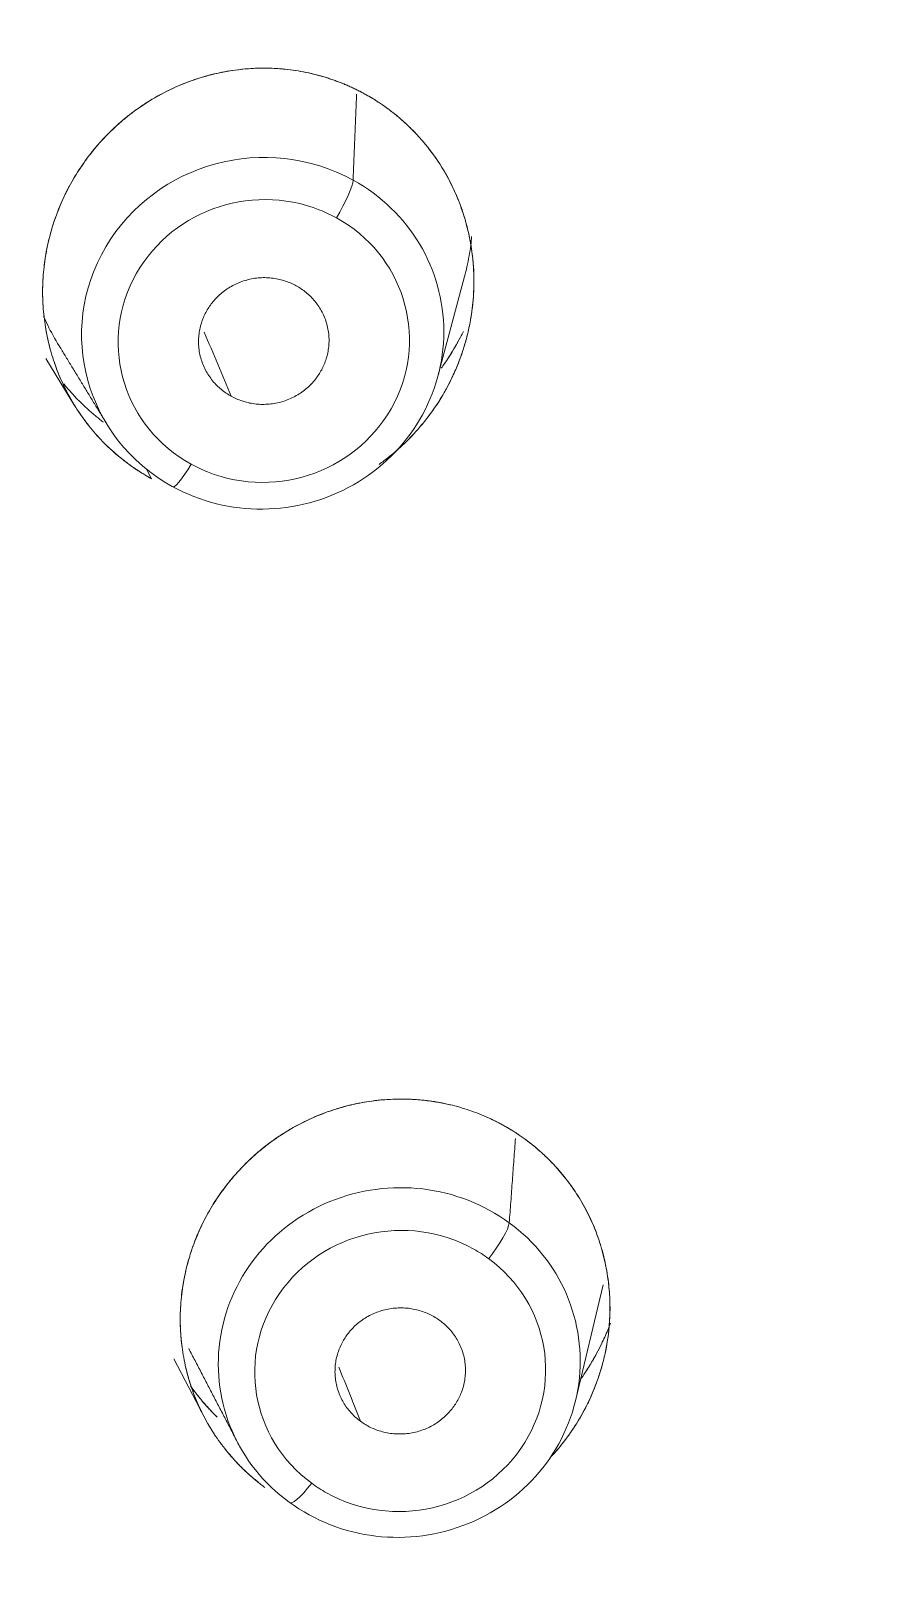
# Model space of a CAD drawing. Extents: x 6453 to 7582, y 0 to 827.
# Drawn here: x 6981.63 to 6988.7, y 522.86 to 535.85 of the extents above; entities that cross this region are included whole.
import ezdxf

# ---------------------------------------------------------------- set-up
doc = ezdxf.new("R2010")
doc.units = 0
doc.header["$LTSCALE"] = 30
doc.header["$MEASUREMENT"] = 0
doc.linetypes.add('HIDDEN2', pattern=[4.7625, 3.175, -1.5875])
doc.layers.add('1', color=7, linetype='CONTINUOUS')
doc.layers.add('2', color=1, linetype='HIDDEN2')

msp = doc.modelspace()

# ---------------------------------------------------------------- linework, layer by layer
at = {"layer": '1', "color": 7, "linetype": 'Continuous', "lineweight": 18}
for p, q in [((6985.058, 532.947), (6985.283, 533.787)), ((6981.756, 533.096), (6981.992, 532.709)), ((6981.756, 533.096), (6981.992, 532.709)), ((6981.992, 532.709), (6982.003, 532.691)), ((6982.646, 532.083), (6982.604, 532.164)), ((6982.646, 532.083), (6982.604, 532.164)), ((6982.604, 532.164), (6982.646, 532.083)), ((6982.604, 532.164), (6982.646, 532.083)), ((6986.216, 524.318), (6986.451, 525.293)), ((6982.834, 524.672), (6983.085, 524.189)), ((6982.834, 524.672), (6983.085, 524.189)), ((6983.085, 524.189), (6983.092, 524.176))]:
    msp.add_line(p, q, dxfattribs=at)
for centre, major_axis, ratio, start_param, end_param in [((6959.952, 496.519), (-59.628, 0), 0.953717, 3.141593, 6.283185), ((6959.952, 496.519), (-59.628, 0), 0.953717, 3.141593, 6.274276), ((6983.582, 533.308), (-1.511, -0.217), 0.96956, 4.05121, 7.192802), ((6983.582, 533.308), (-1.511, -0.217), 0.96956, 0.909617, 4.05121), ((6984.732, 524.64), (1.514, 0.185), 0.964895, 0.79958, 3.941173), ((6984.732, 524.64), (-1.514, -0.185), 0.964895, 0.79958, 3.941173)]:
    msp.add_ellipse(centre, major_axis=major_axis, ratio=ratio, start_param=start_param, end_param=end_param, dxfattribs=at)
at = {"layer": '1', "color": 7, "linetype": 'Continuous', "lineweight": 13}
for centre, major_axis, ratio, start_param, end_param in [((6983.591, 533.243), (1.215, 0.175), 0.96956, 1.036257, 4.05121), ((6984.193, 534.353), (0.145, 0.263), 0.150353, 4.515643, 5.98979), ((6983.591, 533.243), (1.215, 0.175), 0.96956, 0.909617, 1.036257), ((6983.591, 533.243), (-1.215, -0.175), 0.96956, 1.036257, 4.05121), ((6982.968, 532.278), (-0.145, -0.263), 0.150353, 6.18309, 7.657236), ((6983.591, 533.243), (-1.215, -0.175), 0.96956, 0.909617, 1.036257), ((6984.74, 524.569), (1.217, 0.149), 0.964895, 0.922355, 3.941173), ((6985.476, 525.593), (-0.177, -0.242), 0.183058, 1.378043, 2.856656), ((6984.74, 524.569), (1.217, 0.149), 0.964895, 4.063948, 7.082765), ((6984.74, 524.569), (1.217, 0.149), 0.964895, 0.79958, 0.922355), ((6983.985, 523.701), (-0.177, -0.242), 0.183058, 6.182615, 7.661228), ((6984.74, 524.569), (1.217, 0.149), 0.964895, 3.941173, 4.063948)]:
    msp.add_ellipse(centre, major_axis=major_axis, ratio=ratio, start_param=start_param, end_param=end_param, dxfattribs=at)
at = {"layer": '1', "color": 7, "linetype": 'Continuous', "lineweight": 18}
for points, knots in [([(6962.419, 439.668), (6962.999, 439.691), (6964.676, 439.78), (6967.443, 440.04), (6970.703, 440.52), (6973.93, 441.172), (6977.115, 441.992), (6980.248, 442.979), (6983.318, 444.129), (6986.318, 445.439), (6989.237, 446.905), (6992.067, 448.523), (6994.799, 450.287), (6997.425, 452.192), (6999.937, 454.232), (7002.327, 456.402), (7004.588, 458.694), (7006.713, 461.101), (7008.695, 463.617), (7010.529, 466.233), (7012.208, 468.942), (7013.729, 471.735), (7015.085, 474.604), (7016.274, 477.54), (7017.291, 480.534), (7018.133, 483.576), (7018.799, 486.659), (7019.284, 489.772), (7019.59, 492.905), (7019.713, 496.05), (7019.655, 499.196), (7019.414, 502.335), (7018.993, 505.456), (7018.391, 508.55), (7017.612, 511.608), (7016.657, 514.62), (7015.53, 517.578), (7014.233, 520.471), (7012.77, 523.292), (7011.147, 526.031), (7009.368, 528.681), (7007.439, 531.234), (7005.364, 533.681), (7003.152, 536.015), (7000.807, 538.229), (6998.339, 540.316), (6995.753, 542.27), (6993.058, 544.085), (6990.263, 545.755), (6987.375, 547.276), (6984.403, 548.643), (6981.357, 549.85), (6978.245, 550.896), (6975.078, 551.776), (6971.865, 552.489), (6968.616, 553.031), (6965.34, 553.401), (6962.047, 553.598), (6958.749, 553.622), (6955.453, 553.471), (6952.172, 553.148), (6948.914, 552.652), (6945.69, 551.986), (6942.51, 551.151), (6939.382, 550.149), (6936.317, 548.985), (6933.324, 547.661), (6930.413, 546.181), (6927.591, 544.551), (6924.868, 542.774), (6922.252, 540.857), (6919.75, 538.805), (6917.371, 536.624), (6915.122, 534.322), (6913.01, 531.904), (6911.04, 529.379), (6909.22, 526.755), (6907.554, 524.038), (6906.048, 521.238), (6904.706, 518.363), (6903.532, 515.422), (6902.531, 512.423), (6901.704, 509.377), (6901.055, 506.291), (6900.585, 503.176), (6900.295, 500.041), (6900.188, 496.896), (6900.263, 493.75), (6900.519, 490.612), (6900.956, 487.493), (6901.573, 484.402), (6902.368, 481.348), (6903.339, 478.34), (6904.481, 475.388), (6905.793, 472.5), (6907.27, 469.686), (6908.907, 466.954), (6910.699, 464.313), (6912.642, 461.769), (6914.729, 459.332), (6916.953, 457.008), (6919.309, 454.805), (6921.788, 452.73), (6924.384, 450.788), (6927.088, 448.985), (6929.892, 447.328), (6932.788, 445.82), (6935.766, 444.468), (6938.818, 443.274), (6941.935, 442.243), (6945.107, 441.377), (6948.323, 440.68), (6951.575, 440.153), (6954.634, 439.822), (6956.606, 439.702), (6957.484, 439.668)], [0, 0, 0, 0, 0.004702, 0.013606, 0.022511, 0.031416, 0.040321, 0.049226, 0.058131, 0.067035, 0.07594, 0.084844, 0.093748, 0.102652, 0.111556, 0.120459, 0.129362, 0.138265, 0.147168, 0.15607, 0.164972, 0.173874, 0.182775, 0.191676, 0.200577, 0.209478, 0.218378, 0.227279, 0.236179, 0.245079, 0.253978, 0.262878, 0.271778, 0.280678, 0.289578, 0.298478, 0.307379, 0.316279, 0.32518, 0.334081, 0.342982, 0.351884, 0.360785, 0.369687, 0.37859, 0.387493, 0.396396, 0.405299, 0.414202, 0.423106, 0.43201, 0.440914, 0.449818, 0.458723, 0.467628, 0.476532, 0.485437, 0.494342, 0.503247, 0.512152, 0.521057, 0.529962, 0.538867, 0.547772, 0.556677, 0.565582, 0.574486, 0.583391, 0.592295, 0.601199, 0.610103, 0.619007, 0.62791, 0.636813, 0.645716, 0.654619, 0.663521, 0.672423, 0.681325, 0.690226, 0.699127, 0.708028, 0.716929, 0.725829, 0.734729, 0.743629, 0.752529, 0.761429, 0.770329, 0.779229, 0.788129, 0.797029, 0.805929, 0.814829, 0.82373, 0.832631, 0.841532, 0.850433, 0.859334, 0.868236, 0.877138, 0.886041, 0.894944, 0.903847, 0.91275, 0.921653, 0.930557, 0.939461, 0.948365, 0.95727, 0.966174, 0.975079, 0.983983, 0.992888, 1, 1, 1, 1]), ([(6995.778, 451.033), (6996.33, 451.416), (6997.748, 452.443), (6999.935, 454.234), (7002.327, 456.401), (7004.588, 458.694), (7006.713, 461.101), (7008.695, 463.617), (7010.529, 466.233), (7012.208, 468.942), (7013.729, 471.735), (7015.085, 474.604), (7016.274, 477.54), (7017.291, 480.534), (7018.133, 483.576), (7018.799, 486.659), (7019.284, 489.772), (7019.59, 492.905), (7019.713, 496.05), (7019.655, 499.196), (7019.414, 502.335), (7018.993, 505.456), (7018.391, 508.55), (7017.612, 511.608), (7016.657, 514.62), (7015.53, 517.578), (7014.233, 520.471), (7012.77, 523.292), (7011.147, 526.031), (7009.368, 528.681), (7007.439, 531.234), (7005.364, 533.681), (7003.152, 536.015), (7000.807, 538.229), (6998.339, 540.316), (6995.753, 542.27), (6993.058, 544.085), (6990.263, 545.755), (6987.375, 547.276), (6984.403, 548.643), (6981.357, 549.85), (6978.245, 550.896), (6975.078, 551.776), (6971.865, 552.489), (6968.616, 553.031), (6965.34, 553.401), (6962.047, 553.598), (6958.749, 553.622), (6955.453, 553.471), (6952.172, 553.148), (6948.914, 552.652), (6945.69, 551.986), (6942.51, 551.151), (6939.382, 550.149), (6936.317, 548.985), (6933.324, 547.661), (6930.413, 546.181), (6927.591, 544.551), (6924.868, 542.774), (6922.252, 540.857), (6919.75, 538.805), (6917.371, 536.624), (6915.122, 534.322), (6913.01, 531.904), (6911.04, 529.379), (6909.22, 526.755), (6907.554, 524.038), (6906.048, 521.238), (6904.706, 518.363), (6903.532, 515.422), (6902.531, 512.423), (6901.704, 509.377), (6901.055, 506.291), (6900.585, 503.176), (6900.295, 500.041), (6900.188, 496.896), (6900.263, 493.75), (6900.519, 490.612), (6900.956, 487.493), (6901.573, 484.402), (6902.368, 481.348), (6903.339, 478.34), (6904.481, 475.388), (6905.793, 472.5), (6907.27, 469.686), (6908.907, 466.954), (6910.699, 464.313), (6912.642, 461.769), (6914.729, 459.332), (6916.954, 457.009), (6919.307, 454.804), (6921.793, 452.736), (6923.685, 451.284), (6924.774, 450.56), (6924.962, 450.437)], [0, 0, 0, 0, 0.006833, 0.017845, 0.028856, 0.039868, 0.050878, 0.061889, 0.072899, 0.083908, 0.094918, 0.105926, 0.116935, 0.127943, 0.138951, 0.149959, 0.160966, 0.171973, 0.18298, 0.193987, 0.204994, 0.216001, 0.227008, 0.238016, 0.249023, 0.26003, 0.271038, 0.282046, 0.293055, 0.304063, 0.315072, 0.326082, 0.337091, 0.348102, 0.359112, 0.370123, 0.381134, 0.392146, 0.403157, 0.414169, 0.425182, 0.436194, 0.447207, 0.45822, 0.469233, 0.480246, 0.491259, 0.502272, 0.513286, 0.524299, 0.535313, 0.546326, 0.557339, 0.568352, 0.579365, 0.590378, 0.601391, 0.612403, 0.623416, 0.634428, 0.645439, 0.656451, 0.667462, 0.678472, 0.689483, 0.700493, 0.711502, 0.722512, 0.73352, 0.744529, 0.755537, 0.766545, 0.777553, 0.78856, 0.799567, 0.810574, 0.821581, 0.832588, 0.843595, 0.854602, 0.865609, 0.876617, 0.887624, 0.898632, 0.90964, 0.920649, 0.931657, 0.942666, 0.953676, 0.964686, 0.975696, 0.986706, 0.997717, 1, 1, 1, 1]), ([(6982.646, 532.083), (6982.64, 532.086), (6982.627, 532.093), (6982.608, 532.104), (6982.589, 532.115), (6982.571, 532.126), (6982.553, 532.138), (6982.534, 532.15), (6982.516, 532.162), (6982.498, 532.174), (6982.48, 532.186), (6982.463, 532.199), (6982.445, 532.212), (6982.428, 532.225), (6982.411, 532.238), (6982.394, 532.252), (6982.377, 532.265), (6982.343, 532.293), (6982.294, 532.337), (6982.232, 532.397), (6982.173, 532.461), (6982.099, 532.55), (6982.014, 532.668), (6981.927, 532.819), (6981.854, 532.979), (6981.798, 533.145), (6981.757, 533.316), (6981.733, 533.491), (6981.725, 533.668), (6981.735, 533.847), (6981.762, 534.026), (6981.807, 534.203), (6981.869, 534.377), (6981.949, 534.545), (6982.045, 534.705), (6982.157, 534.856), (6982.283, 534.995), (6982.42, 535.12), (6982.569, 535.231), (6982.727, 535.325), (6982.892, 535.403), (6983.063, 535.465), (6983.238, 535.509), (6983.415, 535.535), (6983.593, 535.544), (6983.741, 535.536), (6983.858, 535.522), (6983.945, 535.506), (6984.032, 535.486), (6984.101, 535.467), (6984.155, 535.449), (6984.192, 535.436), (6984.229, 535.423), (6984.266, 535.408), (6984.302, 535.393), (6984.338, 535.376), (6984.373, 535.359), (6984.408, 535.342), (6984.431, 535.329), (6984.443, 535.323)], [0, 0, 0, 0, 0.003812, 0.00762, 0.011426, 0.01523, 0.019033, 0.022834, 0.026636, 0.030439, 0.034242, 0.038048, 0.041855, 0.045667, 0.049481, 0.0533, 0.057125, 0.060955, 0.076202, 0.091412, 0.106624, 0.121877, 0.152359, 0.182864, 0.213376, 0.244053, 0.274745, 0.305465, 0.336325, 0.36729, 0.398664, 0.430277, 0.462412, 0.494509, 0.526823, 0.55949, 0.591882, 0.624189, 0.656102, 0.688071, 0.719648, 0.751346, 0.782711, 0.81393, 0.844909, 0.875859, 0.891338, 0.906801, 0.922284, 0.93782, 0.944772, 0.951706, 0.958626, 0.965533, 0.972432, 0.979325, 0.986215, 0.993106, 1, 1, 1, 1]), ([(6982.646, 532.083), (6982.64, 532.086), (6982.627, 532.093), (6982.608, 532.104), (6982.589, 532.115), (6982.571, 532.126), (6982.553, 532.138), (6982.534, 532.15), (6982.516, 532.162), (6982.498, 532.174), (6982.48, 532.186), (6982.463, 532.199), (6982.445, 532.212), (6982.428, 532.225), (6982.411, 532.238), (6982.394, 532.252), (6982.377, 532.265), (6982.343, 532.293), (6982.294, 532.337), (6982.232, 532.397), (6982.173, 532.461), (6982.099, 532.55), (6982.014, 532.668), (6981.927, 532.819), (6981.854, 532.979), (6981.798, 533.145), (6981.757, 533.316), (6981.733, 533.491), (6981.725, 533.668), (6981.735, 533.847), (6981.762, 534.026), (6981.807, 534.203), (6981.869, 534.377), (6981.949, 534.545), (6982.045, 534.705), (6982.157, 534.856), (6982.283, 534.995), (6982.42, 535.12), (6982.569, 535.231), (6982.727, 535.325), (6982.892, 535.403), (6983.063, 535.465), (6983.238, 535.509), (6983.415, 535.535), (6983.593, 535.544), (6983.741, 535.536), (6983.858, 535.522), (6983.945, 535.506), (6984.032, 535.486), (6984.101, 535.467), (6984.155, 535.449), (6984.192, 535.436), (6984.229, 535.423), (6984.266, 535.408), (6984.302, 535.393), (6984.338, 535.376), (6984.373, 535.359), (6984.408, 535.342), (6984.431, 535.329), (6984.443, 535.323)], [0, 0, 0, 0, 0.003812, 0.00762, 0.011426, 0.01523, 0.019033, 0.022834, 0.026636, 0.030439, 0.034242, 0.038048, 0.041855, 0.045667, 0.049481, 0.0533, 0.057125, 0.060955, 0.076202, 0.091412, 0.106624, 0.121877, 0.152359, 0.182864, 0.213376, 0.244053, 0.274745, 0.305465, 0.336325, 0.36729, 0.398664, 0.430277, 0.462412, 0.494509, 0.526823, 0.55949, 0.591882, 0.624189, 0.656102, 0.688071, 0.719648, 0.751346, 0.782711, 0.81393, 0.844909, 0.875859, 0.891338, 0.906801, 0.922284, 0.93782, 0.944772, 0.951706, 0.958626, 0.965533, 0.972432, 0.979325, 0.986215, 0.993106, 1, 1, 1, 1]), ([(6984.443, 535.323), (6984.437, 535.326), (6984.424, 535.333), (6984.405, 535.343), (6984.386, 535.353), (6984.366, 535.363), (6984.347, 535.372), (6984.327, 535.381), (6984.307, 535.39), (6984.287, 535.399), (6984.267, 535.408), (6984.246, 535.416), (6984.226, 535.424), (6984.205, 535.432), (6984.185, 535.439), (6984.164, 535.446), (6984.143, 535.453), (6984.1, 535.467), (6984.036, 535.485), (6983.948, 535.506), (6983.86, 535.521), (6983.759, 535.534), (6983.646, 535.542), (6983.486, 535.541), (6983.29, 535.52), (6983.088, 535.473), (6982.911, 535.411), (6982.751, 535.338), (6982.584, 535.241), (6982.44, 535.136), (6982.326, 535.035), (6982.238, 534.946), (6982.166, 534.864), (6982.103, 534.784), (6982.031, 534.681), (6981.975, 534.589), (6981.935, 534.512), (6981.912, 534.466), (6981.865, 534.364), (6981.806, 534.203), (6981.76, 534.015), (6981.734, 533.832), (6981.725, 533.656), (6981.734, 533.473), (6981.76, 533.303), (6981.8, 533.138), (6981.856, 532.974), (6981.93, 532.813), (6982.017, 532.664), (6982.101, 532.548), (6982.174, 532.461), (6982.233, 532.396), (6982.296, 532.335), (6982.35, 532.288), (6982.392, 532.253), (6982.423, 532.229), (6982.453, 532.206), (6982.485, 532.183), (6982.516, 532.162), (6982.548, 532.141), (6982.58, 532.121), (6982.613, 532.101), (6982.635, 532.089), (6982.646, 532.083)], [0, 0, 0, 0, 0.003776, 0.00756, 0.011351, 0.01515, 0.018956, 0.022769, 0.02659, 0.030419, 0.034255, 0.038098, 0.041949, 0.045808, 0.049674, 0.053547, 0.057428, 0.061317, 0.076998, 0.092695, 0.108409, 0.124142, 0.145782, 0.168091, 0.207767, 0.248638, 0.275828, 0.305769, 0.3404, 0.375788, 0.398409, 0.41998, 0.440504, 0.455323, 0.472801, 0.505498, 0.511322, 0.517752, 0.532477, 0.569734, 0.606702, 0.632718, 0.666033, 0.698763, 0.728249, 0.75595, 0.78753, 0.818761, 0.848829, 0.878125, 0.893485, 0.908855, 0.924237, 0.939633, 0.946416, 0.95318, 0.959924, 0.96665, 0.973357, 0.980046, 0.986715, 0.993367, 1, 1, 1, 1]), ([(6984.443, 535.323), (6984.437, 535.326), (6984.424, 535.333), (6984.405, 535.343), (6984.386, 535.353), (6984.366, 535.363), (6984.347, 535.372), (6984.327, 535.381), (6984.307, 535.39), (6984.287, 535.399), (6984.267, 535.408), (6984.246, 535.416), (6984.226, 535.424), (6984.205, 535.432), (6984.185, 535.439), (6984.164, 535.446), (6984.143, 535.453), (6984.1, 535.467), (6984.036, 535.485), (6983.948, 535.506), (6983.86, 535.521), (6983.759, 535.534), (6983.646, 535.542), (6983.486, 535.541), (6983.29, 535.52), (6983.088, 535.473), (6982.911, 535.411), (6982.751, 535.338), (6982.584, 535.241), (6982.44, 535.136), (6982.326, 535.035), (6982.238, 534.946), (6982.166, 534.864), (6982.103, 534.784), (6982.031, 534.681), (6981.975, 534.589), (6981.935, 534.512), (6981.912, 534.466), (6981.865, 534.364), (6981.806, 534.203), (6981.76, 534.015), (6981.734, 533.832), (6981.725, 533.656), (6981.734, 533.473), (6981.76, 533.303), (6981.8, 533.138), (6981.856, 532.974), (6981.93, 532.813), (6982.017, 532.664), (6982.101, 532.548), (6982.174, 532.461), (6982.233, 532.396), (6982.296, 532.335), (6982.35, 532.288), (6982.392, 532.253), (6982.423, 532.229), (6982.453, 532.206), (6982.485, 532.183), (6982.516, 532.162), (6982.548, 532.141), (6982.58, 532.121), (6982.613, 532.101), (6982.635, 532.089), (6982.646, 532.083)], [0, 0, 0, 0, 0.003776, 0.00756, 0.011351, 0.01515, 0.018956, 0.022769, 0.02659, 0.030419, 0.034255, 0.038098, 0.041949, 0.045808, 0.049674, 0.053547, 0.057428, 0.061317, 0.076998, 0.092695, 0.108409, 0.124142, 0.145782, 0.168091, 0.207767, 0.248638, 0.275828, 0.305769, 0.3404, 0.375788, 0.398409, 0.41998, 0.440504, 0.455323, 0.472801, 0.505498, 0.511322, 0.517752, 0.532477, 0.569734, 0.606702, 0.632718, 0.666033, 0.698763, 0.728249, 0.75595, 0.78753, 0.818761, 0.848829, 0.878125, 0.893485, 0.908855, 0.924237, 0.939633, 0.946416, 0.95318, 0.959924, 0.96665, 0.973357, 0.980046, 0.986715, 0.993367, 1, 1, 1, 1]), ([(6984.443, 535.323), (6984.449, 535.319), (6984.462, 535.312), (6984.481, 535.301), (6984.5, 535.29), (6984.519, 535.279), (6984.537, 535.267), (6984.556, 535.255), (6984.574, 535.243), (6984.592, 535.231), (6984.61, 535.218), (6984.628, 535.205), (6984.646, 535.192), (6984.663, 535.179), (6984.681, 535.165), (6984.698, 535.152), (6984.715, 535.138), (6984.749, 535.109), (6984.799, 535.064), (6984.863, 535.001), (6984.923, 534.935), (6985, 534.842), (6985.088, 534.717), (6985.178, 534.556), (6985.25, 534.385), (6985.312, 534.187), (6985.354, 533.962), (6985.367, 533.713), (6985.347, 533.487), (6985.307, 533.286), (6985.253, 533.11), (6985.182, 532.939), (6985.095, 532.776), (6984.992, 532.622), (6984.875, 532.479), (6984.745, 532.348), (6984.651, 532.27), (6984.602, 532.233), (6984.601, 532.232)], [0, 0, 0, 0, 0.006014, 0.012026, 0.018037, 0.024049, 0.030061, 0.036075, 0.042091, 0.048111, 0.054134, 0.060163, 0.066198, 0.072239, 0.078288, 0.084345, 0.090411, 0.096488, 0.121054, 0.145559, 0.17006, 0.194613, 0.24502, 0.295204, 0.345676, 0.396942, 0.465171, 0.53238, 0.599802, 0.649733, 0.699571, 0.749799, 0.799631, 0.84983, 0.900249, 0.950108, 0.999325, 1, 1, 1, 1]), ([(6984.443, 535.323), (6984.449, 535.319), (6984.462, 535.312), (6984.481, 535.301), (6984.5, 535.29), (6984.519, 535.279), (6984.537, 535.267), (6984.556, 535.255), (6984.574, 535.243), (6984.592, 535.231), (6984.61, 535.218), (6984.628, 535.205), (6984.646, 535.192), (6984.663, 535.179), (6984.681, 535.165), (6984.698, 535.152), (6984.715, 535.138), (6984.749, 535.109), (6984.799, 535.064), (6984.863, 535.001), (6984.923, 534.935), (6985, 534.842), (6985.088, 534.717), (6985.178, 534.556), (6985.25, 534.385), (6985.312, 534.187), (6985.354, 533.962), (6985.367, 533.713), (6985.347, 533.487), (6985.307, 533.286), (6985.253, 533.11), (6985.182, 532.939), (6985.095, 532.776), (6984.992, 532.622), (6984.875, 532.479), (6984.745, 532.348), (6984.651, 532.27), (6984.602, 532.233), (6984.601, 532.232)], [0, 0, 0, 0, 0.006014, 0.012026, 0.018037, 0.024049, 0.030061, 0.036075, 0.042091, 0.048111, 0.054134, 0.060163, 0.066198, 0.072239, 0.078288, 0.084345, 0.090411, 0.096488, 0.121054, 0.145559, 0.17006, 0.194613, 0.24502, 0.295204, 0.345676, 0.396942, 0.465171, 0.53238, 0.599802, 0.649733, 0.699571, 0.749799, 0.799631, 0.84983, 0.900249, 0.950108, 0.999325, 1, 1, 1, 1]), ([(6984.562, 532.204), (6984.576, 532.214), (6984.632, 532.254), (6984.739, 532.342), (6984.879, 532.481), (6984.986, 532.615), (6985.056, 532.718), (6985.09, 532.773), (6985.116, 532.818), (6985.146, 532.872), (6985.177, 532.934), (6985.215, 533.018), (6985.251, 533.11), (6985.287, 533.221), (6985.318, 533.34), (6985.34, 533.456), (6985.353, 533.566), (6985.36, 533.666), (6985.362, 533.765), (6985.357, 533.891), (6985.341, 534.039), (6985.304, 534.216), (6985.248, 534.393), (6985.172, 534.566), (6985.083, 534.724), (6984.997, 534.845), (6984.923, 534.936), (6984.862, 535.002), (6984.798, 535.065), (6984.744, 535.114), (6984.701, 535.15), (6984.67, 535.174), (6984.638, 535.198), (6984.607, 535.221), (6984.575, 535.243), (6984.542, 535.264), (6984.51, 535.284), (6984.476, 535.304), (6984.454, 535.317), (6984.443, 535.323)], [0, 0, 0, 0, 0.013783, 0.055562, 0.111545, 0.171364, 0.193547, 0.210844, 0.223322, 0.235738, 0.260503, 0.278564, 0.309602, 0.339906, 0.372724, 0.408065, 0.434916, 0.461702, 0.488424, 0.515081, 0.562952, 0.608331, 0.66106, 0.712529, 0.761305, 0.80797, 0.832323, 0.856647, 0.880942, 0.90521, 0.915892, 0.926537, 0.937144, 0.947714, 0.958246, 0.96874, 0.979197, 0.989617, 1, 1, 1, 1]), ([(6984.562, 532.204), (6984.576, 532.214), (6984.632, 532.254), (6984.739, 532.342), (6984.879, 532.481), (6984.986, 532.615), (6985.056, 532.718), (6985.09, 532.773), (6985.116, 532.818), (6985.146, 532.872), (6985.177, 532.934), (6985.215, 533.018), (6985.251, 533.11), (6985.287, 533.221), (6985.318, 533.34), (6985.34, 533.456), (6985.353, 533.566), (6985.36, 533.666), (6985.362, 533.765), (6985.357, 533.891), (6985.341, 534.039), (6985.304, 534.216), (6985.248, 534.393), (6985.172, 534.566), (6985.083, 534.724), (6984.997, 534.845), (6984.923, 534.936), (6984.862, 535.002), (6984.798, 535.065), (6984.744, 535.114), (6984.701, 535.15), (6984.67, 535.174), (6984.638, 535.198), (6984.607, 535.221), (6984.575, 535.243), (6984.542, 535.264), (6984.51, 535.284), (6984.476, 535.304), (6984.454, 535.317), (6984.443, 535.323)], [0, 0, 0, 0, 0.013783, 0.055562, 0.111545, 0.171364, 0.193547, 0.210844, 0.223322, 0.235738, 0.260503, 0.278564, 0.309602, 0.339906, 0.372724, 0.408065, 0.434916, 0.461702, 0.488424, 0.515081, 0.562952, 0.608331, 0.66106, 0.712529, 0.761305, 0.80797, 0.832323, 0.856647, 0.880942, 0.90521, 0.915892, 0.926537, 0.937144, 0.947714, 0.958246, 0.96874, 0.979197, 0.989617, 1, 1, 1, 1]), ([(6985.342, 534.122), (6985.34, 534.098), (6985.331, 534.013), (6985.316, 533.929), (6985.297, 533.841), (6985.29, 533.814), (6985.283, 533.787)], [0, 0, 0, 0, 0.209575, 0.75677, 0.75677, 1, 1, 1, 1]), ([(6981.88, 533.181), (6981.844, 533.237), (6981.811, 533.295), (6981.768, 533.383), (6981.755, 533.411), (6981.74, 533.444), (6981.738, 533.449), (6981.736, 533.453)], [0, 0, 0, 0, 0.651335, 0.651335, 0.951906, 0.951906, 1, 1, 1, 1]), ([(6985.273, 533.324), (6985.265, 533.308), (6985.243, 533.264), (6985.192, 533.173), (6985.137, 533.086), (6985.095, 533.027), (6985.085, 533.014)], [0, 0, 0, 0, 0.15194, 0.402461, 0.861607, 1, 1, 1, 1]), ([(6985.273, 533.324), (6985.265, 533.308), (6985.243, 533.264), (6985.192, 533.173), (6985.137, 533.086), (6985.095, 533.027), (6985.085, 533.014)], [0, 0, 0, 0, 0.15194, 0.402461, 0.861607, 1, 1, 1, 1]), ([(6985.111, 533.05), (6985.144, 533.097), (6985.182, 533.158), (6985.218, 533.221), (6985.225, 533.233)], [0, 0, 0, 0, 0.800172, 1, 1, 1, 1]), ([(6985.111, 533.05), (6985.144, 533.097), (6985.182, 533.158), (6985.218, 533.221), (6985.225, 533.233)], [0, 0, 0, 0, 0.800172, 1, 1, 1, 1]), ([(6981.908, 532.881), (6981.908, 532.88), (6981.928, 532.856), (6981.969, 532.808), (6982.033, 532.74), (6982.1, 532.676), (6982.157, 532.626), (6982.203, 532.588), (6982.226, 532.57), (6982.238, 532.561), (6982.239, 532.56)], [0, 0, 0, 0, 0.00461, 0.20564, 0.406529, 0.607774, 0.80987, 0.900973, 0.991809, 1, 1, 1, 1]), ([(6981.908, 532.881), (6981.908, 532.88), (6981.928, 532.856), (6981.969, 532.808), (6982.033, 532.74), (6982.1, 532.676), (6982.157, 532.626), (6982.203, 532.588), (6982.226, 532.57), (6982.238, 532.561), (6982.239, 532.56)], [0, 0, 0, 0, 0.00461, 0.20564, 0.406529, 0.607774, 0.80987, 0.900973, 0.991809, 1, 1, 1, 1]), ([(6983.601, 523.588), (6983.595, 523.592), (6983.584, 523.601), (6983.566, 523.614), (6983.55, 523.627), (6983.533, 523.64), (6983.516, 523.654), (6983.5, 523.668), (6983.484, 523.682), (6983.468, 523.696), (6983.452, 523.71), (6983.436, 523.725), (6983.42, 523.74), (6983.405, 523.755), (6983.39, 523.77), (6983.375, 523.785), (6983.36, 523.801), (6983.331, 523.833), (6983.288, 523.882), (6983.235, 523.949), (6983.185, 524.02), (6983.123, 524.117), (6983.054, 524.245), (6982.987, 524.406), (6982.937, 524.574), (6982.903, 524.748), (6982.886, 524.924), (6982.887, 525.102), (6982.905, 525.279), (6982.941, 525.453), (6982.993, 525.624), (6983.062, 525.79), (6983.147, 525.949), (6983.249, 526.101), (6983.365, 526.243), (6983.496, 526.374), (6983.639, 526.492), (6983.792, 526.595), (6983.955, 526.682), (6984.124, 526.753), (6984.299, 526.806), (6984.476, 526.842), (6984.655, 526.859), (6984.833, 526.86), (6985.008, 526.843), (6985.151, 526.815), (6985.263, 526.784), (6985.345, 526.757), (6985.425, 526.727), (6985.491, 526.698), (6985.542, 526.673), (6985.579, 526.654), (6985.616, 526.634), (6985.653, 526.613), (6985.689, 526.591), (6985.724, 526.568), (6985.759, 526.544), (6985.782, 526.528), (6985.793, 526.52)], [0, 0, 0, 0, 0.003815, 0.007628, 0.011438, 0.015246, 0.019053, 0.02286, 0.026667, 0.030476, 0.034285, 0.038097, 0.041912, 0.04573, 0.049552, 0.053379, 0.057211, 0.06105, 0.076417, 0.09174, 0.107062, 0.122423, 0.153322, 0.18423, 0.215356, 0.246719, 0.278127, 0.309458, 0.340649, 0.372039, 0.403345, 0.434757, 0.466376, 0.498103, 0.530162, 0.562499, 0.594848, 0.627175, 0.659262, 0.691436, 0.723131, 0.754909, 0.786257, 0.817546, 0.848434, 0.879348, 0.89457, 0.909761, 0.924952, 0.940177, 0.947675, 0.95516, 0.962635, 0.970105, 0.977572, 0.985041, 0.992516, 1, 1, 1, 1]), ([(6983.601, 523.588), (6983.595, 523.592), (6983.584, 523.601), (6983.566, 523.614), (6983.55, 523.627), (6983.533, 523.64), (6983.516, 523.654), (6983.5, 523.668), (6983.484, 523.682), (6983.468, 523.696), (6983.452, 523.71), (6983.436, 523.725), (6983.42, 523.74), (6983.405, 523.755), (6983.39, 523.77), (6983.375, 523.785), (6983.36, 523.801), (6983.331, 523.833), (6983.288, 523.882), (6983.235, 523.949), (6983.185, 524.02), (6983.123, 524.117), (6983.054, 524.245), (6982.987, 524.406), (6982.937, 524.574), (6982.903, 524.748), (6982.886, 524.924), (6982.887, 525.102), (6982.905, 525.279), (6982.941, 525.453), (6982.993, 525.624), (6983.062, 525.79), (6983.147, 525.949), (6983.249, 526.101), (6983.365, 526.243), (6983.496, 526.374), (6983.639, 526.492), (6983.792, 526.595), (6983.955, 526.682), (6984.124, 526.753), (6984.299, 526.806), (6984.476, 526.842), (6984.655, 526.859), (6984.833, 526.86), (6985.008, 526.843), (6985.151, 526.815), (6985.263, 526.784), (6985.345, 526.757), (6985.425, 526.727), (6985.491, 526.698), (6985.542, 526.673), (6985.579, 526.654), (6985.616, 526.634), (6985.653, 526.613), (6985.689, 526.591), (6985.724, 526.568), (6985.759, 526.544), (6985.782, 526.528), (6985.793, 526.52)], [0, 0, 0, 0, 0.003815, 0.007628, 0.011438, 0.015246, 0.019053, 0.02286, 0.026667, 0.030476, 0.034285, 0.038097, 0.041912, 0.04573, 0.049552, 0.053379, 0.057211, 0.06105, 0.076417, 0.09174, 0.107062, 0.122423, 0.153322, 0.18423, 0.215356, 0.246719, 0.278127, 0.309458, 0.340649, 0.372039, 0.403345, 0.434757, 0.466376, 0.498103, 0.530162, 0.562499, 0.594848, 0.627175, 0.659262, 0.691436, 0.723131, 0.754909, 0.786257, 0.817546, 0.848434, 0.879348, 0.89457, 0.909761, 0.924952, 0.940177, 0.947675, 0.95516, 0.962635, 0.970105, 0.977572, 0.985041, 0.992516, 1, 1, 1, 1]), ([(6985.793, 526.52), (6985.788, 526.524), (6985.777, 526.532), (6985.759, 526.544), (6985.742, 526.556), (6985.725, 526.567), (6985.707, 526.579), (6985.69, 526.59), (6985.672, 526.601), (6985.654, 526.612), (6985.636, 526.623), (6985.617, 526.633), (6985.599, 526.643), (6985.58, 526.653), (6985.561, 526.663), (6985.542, 526.673), (6985.523, 526.682), (6985.484, 526.701), (6985.425, 526.727), (6985.345, 526.757), (6985.263, 526.784), (6985.169, 526.81), (6985.06, 526.833), (6984.936, 526.85), (6984.808, 526.859), (6984.654, 526.859), (6984.492, 526.844), (6984.318, 526.81), (6984.149, 526.761), (6983.971, 526.69), (6983.814, 526.607), (6983.687, 526.525), (6983.588, 526.45), (6983.506, 526.38), (6983.433, 526.311), (6983.362, 526.236), (6983.3, 526.163), (6983.254, 526.103), (6983.227, 526.066), (6983.195, 526.02), (6983.137, 525.93), (6983.058, 525.782), (6982.989, 525.611), (6982.937, 525.435), (6982.903, 525.264), (6982.886, 525.081), (6982.887, 524.909), (6982.904, 524.74), (6982.937, 524.57), (6982.989, 524.4), (6983.056, 524.24), (6983.124, 524.115), (6983.185, 524.019), (6983.235, 523.949), (6983.289, 523.88), (6983.337, 523.826), (6983.376, 523.784), (6983.407, 523.753), (6983.437, 523.723), (6983.469, 523.695), (6983.501, 523.667), (6983.534, 523.64), (6983.567, 523.613), (6983.59, 523.596), (6983.601, 523.588)], [0, 0, 0, 0, 0.003691, 0.007388, 0.011092, 0.014801, 0.018515, 0.022236, 0.025963, 0.029695, 0.033434, 0.037178, 0.040929, 0.044685, 0.048447, 0.052215, 0.05599, 0.05977, 0.074996, 0.090218, 0.105434, 0.120647, 0.142109, 0.164125, 0.186836, 0.209936, 0.245094, 0.272538, 0.302688, 0.337349, 0.372818, 0.395366, 0.416928, 0.437508, 0.451726, 0.469426, 0.491791, 0.501924, 0.508784, 0.515933, 0.531133, 0.565271, 0.603877, 0.62798, 0.66203, 0.695484, 0.725375, 0.753295, 0.785457, 0.817252, 0.847829, 0.877584, 0.893012, 0.908452, 0.923903, 0.939367, 0.947031, 0.954671, 0.962286, 0.969876, 0.977443, 0.984986, 0.992505, 1, 1, 1, 1]), ([(6985.793, 526.52), (6985.788, 526.524), (6985.777, 526.532), (6985.759, 526.544), (6985.742, 526.556), (6985.725, 526.567), (6985.707, 526.579), (6985.69, 526.59), (6985.672, 526.601), (6985.654, 526.612), (6985.636, 526.623), (6985.617, 526.633), (6985.599, 526.643), (6985.58, 526.653), (6985.561, 526.663), (6985.542, 526.673), (6985.523, 526.682), (6985.484, 526.701), (6985.425, 526.727), (6985.345, 526.757), (6985.263, 526.784), (6985.169, 526.81), (6985.06, 526.833), (6984.936, 526.85), (6984.808, 526.859), (6984.654, 526.859), (6984.492, 526.844), (6984.318, 526.81), (6984.149, 526.761), (6983.971, 526.69), (6983.814, 526.607), (6983.687, 526.525), (6983.588, 526.45), (6983.506, 526.38), (6983.433, 526.311), (6983.362, 526.236), (6983.3, 526.163), (6983.254, 526.103), (6983.227, 526.066), (6983.195, 526.02), (6983.137, 525.93), (6983.058, 525.782), (6982.989, 525.611), (6982.937, 525.435), (6982.903, 525.264), (6982.886, 525.081), (6982.887, 524.909), (6982.904, 524.74), (6982.937, 524.57), (6982.989, 524.4), (6983.056, 524.24), (6983.124, 524.115), (6983.185, 524.019), (6983.235, 523.949), (6983.289, 523.88), (6983.337, 523.826), (6983.376, 523.784), (6983.407, 523.753), (6983.437, 523.723), (6983.469, 523.695), (6983.501, 523.667), (6983.534, 523.64), (6983.567, 523.613), (6983.59, 523.596), (6983.601, 523.588)], [0, 0, 0, 0, 0.003691, 0.007388, 0.011092, 0.014801, 0.018515, 0.022236, 0.025963, 0.029695, 0.033434, 0.037178, 0.040929, 0.044685, 0.048447, 0.052215, 0.05599, 0.05977, 0.074996, 0.090218, 0.105434, 0.120647, 0.142109, 0.164125, 0.186836, 0.209936, 0.245094, 0.272538, 0.302688, 0.337349, 0.372818, 0.395366, 0.416928, 0.437508, 0.451726, 0.469426, 0.491791, 0.501924, 0.508784, 0.515933, 0.531133, 0.565271, 0.603876, 0.62798, 0.66203, 0.695484, 0.725375, 0.753295, 0.785457, 0.817252, 0.847829, 0.877584, 0.893012, 0.908452, 0.923903, 0.939367, 0.947031, 0.954671, 0.962286, 0.969876, 0.977443, 0.984986, 0.992505, 1, 1, 1, 1]), ([(6985.793, 526.52), (6985.799, 526.515), (6985.811, 526.507), (6985.828, 526.494), (6985.845, 526.48), (6985.862, 526.467), (6985.879, 526.453), (6985.895, 526.439), (6985.911, 526.425), (6985.928, 526.411), (6985.944, 526.396), (6985.96, 526.381), (6985.975, 526.366), (6985.991, 526.351), (6986.006, 526.336), (6986.021, 526.32), (6986.036, 526.304), (6986.066, 526.272), (6986.109, 526.222), (6986.164, 526.152), (6986.215, 526.08), (6986.278, 525.979), (6986.349, 525.846), (6986.416, 525.677), (6986.465, 525.5), (6986.507, 525.259), (6986.514, 524.952), (6986.458, 524.65), (6986.378, 524.421), (6986.302, 524.254), (6986.209, 524.096), (6986.108, 523.955), (6986.035, 523.871), (6986, 523.835)], [0, 0, 0, 0, 0.00715, 0.014298, 0.021445, 0.028591, 0.035738, 0.042886, 0.050037, 0.057192, 0.06435, 0.071515, 0.078685, 0.085863, 0.093048, 0.100243, 0.107448, 0.114664, 0.143928, 0.173119, 0.202302, 0.231542, 0.291679, 0.351505, 0.411618, 0.472611, 0.593578, 0.712368, 0.771698, 0.831354, 0.891592, 0.950919, 1, 1, 1, 1]), ([(6985.793, 526.52), (6985.799, 526.515), (6985.811, 526.507), (6985.828, 526.494), (6985.845, 526.48), (6985.862, 526.467), (6985.879, 526.453), (6985.895, 526.439), (6985.911, 526.425), (6985.928, 526.411), (6985.944, 526.396), (6985.96, 526.381), (6985.975, 526.366), (6985.991, 526.351), (6986.006, 526.336), (6986.021, 526.32), (6986.036, 526.304), (6986.066, 526.272), (6986.109, 526.222), (6986.164, 526.152), (6986.215, 526.08), (6986.278, 525.979), (6986.349, 525.846), (6986.416, 525.677), (6986.465, 525.5), (6986.507, 525.259), (6986.514, 524.952), (6986.458, 524.65), (6986.378, 524.421), (6986.302, 524.254), (6986.209, 524.096), (6986.108, 523.955), (6986.035, 523.871), (6986, 523.835)], [0, 0, 0, 0, 0.00715, 0.014298, 0.021445, 0.028591, 0.035738, 0.042886, 0.050037, 0.057192, 0.06435, 0.071515, 0.078685, 0.085863, 0.093048, 0.100243, 0.107448, 0.114664, 0.143928, 0.173119, 0.202302, 0.231542, 0.291679, 0.351505, 0.411618, 0.472611, 0.593578, 0.712368, 0.771698, 0.831354, 0.891592, 0.950919, 1, 1, 1, 1]), ([(6986, 523.835), (6986.001, 523.836), (6986.015, 523.851), (6986.049, 523.888), (6986.092, 523.938), (6986.13, 523.988), (6986.169, 524.04), (6986.212, 524.104), (6986.259, 524.181), (6986.305, 524.264), (6986.351, 524.359), (6986.396, 524.472), (6986.436, 524.593), (6986.468, 524.718), (6986.491, 524.845), (6986.506, 524.988), (6986.51, 525.147), (6986.496, 525.326), (6986.464, 525.508), (6986.412, 525.687), (6986.344, 525.853), (6986.276, 525.982), (6986.214, 526.08), (6986.163, 526.153), (6986.109, 526.223), (6986.062, 526.277), (6986.024, 526.318), (6985.997, 526.345), (6985.969, 526.372), (6985.941, 526.399), (6985.912, 526.424), (6985.883, 526.449), (6985.854, 526.474), (6985.824, 526.497), (6985.804, 526.512), (6985.793, 526.52)], [0, 0, 0, 0, 0.001199, 0.020113, 0.049017, 0.065437, 0.08139, 0.112152, 0.141265, 0.168591, 0.205131, 0.244785, 0.287562, 0.329575, 0.37164, 0.413756, 0.471637, 0.527553, 0.591145, 0.653262, 0.712159, 0.76854, 0.797855, 0.827148, 0.85642, 0.88567, 0.898548, 0.911382, 0.924173, 0.936919, 0.949623, 0.962282, 0.974898, 0.987471, 1, 1, 1, 1]), ([(6986, 523.835), (6986.001, 523.836), (6986.015, 523.851), (6986.049, 523.888), (6986.092, 523.938), (6986.13, 523.988), (6986.169, 524.04), (6986.212, 524.104), (6986.259, 524.181), (6986.305, 524.264), (6986.351, 524.359), (6986.396, 524.472), (6986.436, 524.593), (6986.468, 524.718), (6986.491, 524.845), (6986.506, 524.988), (6986.51, 525.147), (6986.496, 525.326), (6986.464, 525.508), (6986.412, 525.687), (6986.344, 525.853), (6986.276, 525.982), (6986.214, 526.08), (6986.163, 526.153), (6986.109, 526.223), (6986.062, 526.277), (6986.024, 526.318), (6985.997, 526.345), (6985.969, 526.372), (6985.941, 526.399), (6985.912, 526.424), (6985.883, 526.449), (6985.854, 526.474), (6985.824, 526.497), (6985.804, 526.512), (6985.793, 526.52)], [0, 0, 0, 0, 0.001199, 0.020113, 0.049017, 0.065437, 0.08139, 0.112152, 0.141265, 0.168591, 0.205131, 0.244785, 0.287562, 0.329575, 0.37164, 0.413756, 0.471637, 0.527553, 0.591145, 0.653262, 0.712159, 0.76854, 0.797855, 0.827148, 0.85642, 0.88567, 0.898548, 0.911382, 0.924173, 0.936919, 0.949623, 0.962282, 0.974898, 0.987471, 1, 1, 1, 1]), ([(6986.512, 524.972), (6986.504, 524.952), (6986.481, 524.893), (6986.442, 524.807), (6986.392, 524.708), (6986.334, 524.609), (6986.288, 524.538), (6986.26, 524.5)], [0, 0, 0, 0, 0.119024, 0.359032, 0.527708, 0.735607, 1, 1, 1, 1]), ([(6986.512, 524.972), (6986.504, 524.952), (6986.481, 524.893), (6986.442, 524.807), (6986.392, 524.708), (6986.334, 524.609), (6986.288, 524.538), (6986.26, 524.5)], [0, 0, 0, 0, 0.119024, 0.359032, 0.527708, 0.735607, 1, 1, 1, 1]), ([(6986.287, 524.539), (6986.305, 524.565), (6986.342, 524.623), (6986.377, 524.683), (6986.395, 524.716)], [0, 0, 0, 0, 0.444977, 1, 1, 1, 1]), ([(6986.287, 524.539), (6986.305, 524.565), (6986.342, 524.623), (6986.377, 524.683), (6986.395, 524.716)], [0, 0, 0, 0, 0.444977, 1, 1, 1, 1]), ([(6982.973, 524.445), (6982.983, 524.43), (6983.012, 524.391), (6983.062, 524.327), (6983.113, 524.269), (6983.154, 524.225), (6983.178, 524.2), (6983.193, 524.185), (6983.198, 524.181)], [0, 0, 0, 0, 0.150495, 0.42312, 0.696701, 0.818816, 0.940623, 1, 1, 1, 1]), ([(6982.986, 524.426), (6982.999, 524.408), (6983.03, 524.367), (6983.081, 524.304), (6983.131, 524.249), (6983.17, 524.208), (6983.189, 524.189), (6983.198, 524.181)], [0, 0, 0, 0, 0.199587, 0.476043, 0.753386, 0.890527, 1, 1, 1, 1])]:
    msp.add_open_spline(points, degree=3, knots=knots, dxfattribs=at)
for points, weights, knots in [([(7019.58, 496.519), (7019.58, 553.388), (6959.952, 553.388), (6900.323, 553.388), (6900.323, 496.519)], [1, 0.707106781187, 1, 0.707106781187, 1], [0, 0, 0, 0.5, 0.5, 1, 1, 1]), ([(7019.58, 496.519), (7019.58, 553.388), (6959.952, 553.388), (6900.852, 553.388), (6900.326, 497.026)], [1, 0.707106781187, 1, 0.708948655878, 0.996339416072], [0, 0, 0, 0.501577, 0.501577, 1, 1, 1]), ([(6983.317, 532.778), (6982.84, 533.04), (6983.115, 533.505), (6983.389, 533.97), (6983.865, 533.708)], [1, 0.707106781185, 1, 0.707106781185, 1], [0, 0, 0, 0.5, 0.5, 1, 1, 1]), ([(6983.865, 533.708), (6984.342, 533.445), (6984.067, 532.981), (6983.793, 532.516), (6983.317, 532.778)], [1, 0.707106781194, 1, 0.707106781194, 1], [0, 0, 0, 0.5, 0.5, 1, 1, 1]), ([(6985.075, 524.993), (6984.638, 525.313), (6984.304, 524.888), (6983.97, 524.464), (6984.406, 524.145)], [1, 0.707106781189, 1, 0.707106781189, 1], [0, 0, 0, 0.5, 0.5, 1, 1, 1]), ([(6985.075, 524.993), (6985.511, 524.674), (6985.177, 524.25), (6984.842, 523.825), (6984.406, 524.145)], [1, 0.707106781175, 1, 0.707106781175, 1], [0, 0, 0, 0.5, 0.5, 1, 1, 1])]:
    msp.add_rational_spline(points, weights, degree=2, knots=knots, dxfattribs=at)
at = {"layer": '1', "color": 7, "linetype": 'Continuous', "lineweight": 13}
for points, degree in [([(6984.373, 535.323), (6984.343, 534.598)], 1), ([(6983.317, 532.778), (6983.241, 532.958), (6983.165, 533.137), (6983.09, 533.317)], 3), ([(6985.659, 525.816), (6985.711, 526.528)], 1), ([(6984.406, 524.145), (6984.345, 524.297), (6984.285, 524.448), (6984.224, 524.6)], 3)]:
    msp.add_open_spline(points, degree=degree, dxfattribs=at)
at = {"layer": '1', "color": 7, "linetype": 'Continuous', "lineweight": 18}
for points in [[(6981.88, 533.182), (6982.284, 532.519)], [(6982.959, 524.758), (6983.38, 523.948)]]:
    msp.add_open_spline(points, degree=1, dxfattribs=at)
at = {"layer": '2', "color": 7, "linetype": 'Continuous', "lineweight": 18}
for end_param in [4.712389, 4.289418]:
    msp.add_ellipse((6959.952, 496.914), major_axis=(-59.996, 0), ratio=0.953717, start_param=2.930106, end_param=end_param, dxfattribs=at)
for points, knots in [([(7019.789, 500.995), (7019.718, 501.986), (7019.513, 504.043), (7019.018, 507.152), (7018.329, 510.314), (7017.454, 513.44), (7016.398, 516.52), (7015.16, 519.545), (7013.745, 522.505), (7012.154, 525.39), (7010.391, 528.193), (7008.457, 530.906), (7006.349, 533.529), (7004.151, 535.962), (7001.889, 538.202), (6999.595, 540.249), (6997.195, 542.177), (6994.696, 543.98), (6992.106, 545.655), (6989.431, 547.196), (6986.682, 548.598), (6983.867, 549.859), (6980.999, 550.975), (6978.091, 551.941), (6975.163, 552.756), (6972.251, 553.415), (6969.403, 553.918), (6966.881, 554.246), (6964.652, 554.45), (6962.432, 554.583), (6960.861, 554.617), (6959.952, 554.617)], [0, 0, 0, 0, 0.034187, 0.071218, 0.108335, 0.145544, 0.182846, 0.220249, 0.257758, 0.295383, 0.333134, 0.371027, 0.409194, 0.447875, 0.482652, 0.517432, 0.552208, 0.586973, 0.621721, 0.656439, 0.691114, 0.725722, 0.760226, 0.794566, 0.82863, 0.862183, 0.894634, 0.925537, 0.947362, 0.969579, 1, 1, 1, 1]), ([(7018.494, 509.491), (7018.431, 509.763), (7018.113, 511.085), (7017.454, 513.44), (7016.398, 516.52), (7015.16, 519.545), (7013.745, 522.505), (7012.154, 525.39), (7010.391, 528.193), (7008.457, 530.906), (7006.349, 533.529), (7004.151, 535.962), (7001.889, 538.202), (6999.595, 540.249), (6997.195, 542.177), (6994.696, 543.98), (6992.106, 545.655), (6989.431, 547.196), (6986.682, 548.598), (6983.867, 549.859), (6980.999, 550.975), (6978.091, 551.941), (6975.163, 552.756), (6972.251, 553.415), (6969.403, 553.918), (6966.881, 554.246), (6964.652, 554.45), (6962.432, 554.583), (6960.861, 554.617), (6959.952, 554.617)], [0, 0, 0, 0, 0.010647, 0.051932, 0.093322, 0.134822, 0.17644, 0.218187, 0.260075, 0.302119, 0.344467, 0.387386, 0.425973, 0.464563, 0.503149, 0.541723, 0.580278, 0.6188, 0.657273, 0.695672, 0.733957, 0.77206, 0.809856, 0.847084, 0.883091, 0.917379, 0.941595, 0.966247, 1, 1, 1, 1])]:
    msp.add_open_spline(points, degree=3, knots=knots, dxfattribs=at)
msp.add_rational_spline([(7019.501, 500.826), (7016.991, 534.77), (6984.455, 548.738), (6983.009, 549.359), (6981.53, 549.906), (6927.32, 569.95), (6904.88, 518.796), (6901.202, 510.411), (6900.444, 501.351)], [0.925008169637, 0.825553196241, 1, 0.999647191397, 1, 0.716378052159, 1, 0.939059780537, 0.904307311186], degree=2, knots=[0, 0, 0, 0.343999, 0.343999, 0.358407, 0.358407, 0.886526, 0.886526, 1, 1, 1], dxfattribs=at)
msp.add_rational_spline([(7018.327, 508.734), (7012.006, 536.911), (6984.455, 548.738)], [0.90378125968, 0.84822794332, 1], degree=2, dxfattribs=at)

doc.saveas('drawing.dxf')
